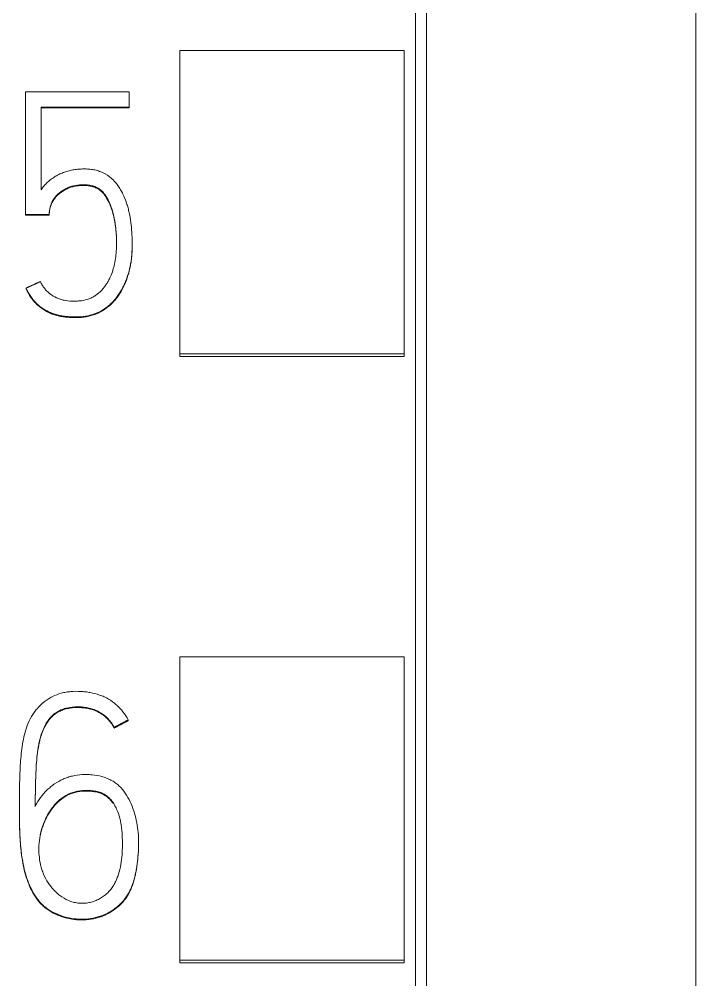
# Model space of a CAD drawing. Header units: millimetres. Extents: x 4137 to 6698, y 1400 to 3585.
# Drawn here: x 6147.92 to 6153.95, y 3321.59 to 3330.15 of the extents above; entities that cross this region are included whole.
import ezdxf

# ---------------------------------------------------------------- set-up
doc = ezdxf.new("R2010")
doc.units = ezdxf.units.MM
doc.layers.add('000-PI-Oprema', color=30, linetype='Continuous', lineweight=5)

msp = doc.modelspace()

# ---------------------------------------------------------------- linework, layer by layer
at = {"layer": '000-PI-Oprema', "color": 0, "linetype": 'ByBlock', "lineweight": 0}
for p, q in [((6151.4477, 3358.1912), (6151.4477, 3249.3761)), ((6149.3477, 3327.1663), (6149.3477, 3329.8687)), ((6151.3477, 3329.8687), (6149.3477, 3329.8687)), ((6151.3477, 3327.1663), (6151.3477, 3329.8687)), ((6147.972, 3329.5008), (6147.972, 3328.4062)), ((6148.8957, 3329.5008), (6147.972, 3329.5008)), ((6148.8957, 3329.3626), (6148.8957, 3329.5008)), ((6148.1107, 3328.6273), (6148.1107, 3329.3626)), ((6148.1107, 3329.3626), (6148.8957, 3329.3626)), ((6148.8957, 3329.3564), (6148.1107, 3329.3564)), ((6148.8957, 3329.3626), (6148.8957, 3329.3564)), ((6147.972, 3328.4062), (6147.972, 3328.4)), ((6147.972, 3328.4062), (6148.1828, 3328.4062)), ((6148.1828, 3328.4), (6147.972, 3328.4)), ((6148.1828, 3328.4062), (6148.1828, 3328.4)), ((6148.9235, 3328.1418), (6148.9235, 3328.148)), ((6147.9776, 3327.7511), (6147.9776, 3327.7449)), ((6149.3477, 3327.1404), (6149.3477, 3327.1663)), ((6151.3477, 3327.1663), (6149.3477, 3327.1663)), ((6151.3477, 3327.1404), (6149.3477, 3327.1404)), ((6151.3477, 3327.1404), (6151.3477, 3327.1663)), ((6149.3477, 3321.7648), (6149.3477, 3324.467)), ((6151.3477, 3324.467), (6149.3477, 3324.467)), ((6151.3477, 3321.7648), (6151.3477, 3324.467)), ((6148.8888, 3323.904), (6148.8888, 3323.8978)), ((6148.7612, 3323.8376), (6148.7612, 3323.8314)), ((6147.9174, 3323.0999), (6147.9174, 3323.0937)), ((6148.9807, 3322.801), (6148.9807, 3322.8072)), ((6151.3477, 3321.7648), (6149.3477, 3321.7648)), ((6149.3477, 3321.7405), (6149.3477, 3321.7648)), ((6151.3477, 3321.7405), (6149.3477, 3321.7405)), ((6151.3477, 3321.7405), (6151.3477, 3321.7648))]:
    msp.add_line(p, q, dxfattribs=at)
for points, knots in [([(6151.5477, 3358.377), (6151.5477, 3355.333), (6151.5477, 3345.7631), (6151.5477, 3331.5931), (6151.5477, 3317.0265), (6151.5477, 3302.8165), (6151.5477, 3288.5224), (6151.5477, 3273.036), (6151.5477, 3260.3964), (6151.5477, 3252.4314), (6151.5477, 3249.0906)], [0, 0, 0, 0, 0.083934, 0.263736, 0.389889, 0.484142, 0.653794, 0.78188, 0.908517, 1, 1, 1, 1]), ([(6153.9477, 3355.3115), (6153.9477, 3353.2884), (6153.9477, 3344.7393), (6153.9477, 3331.5931), (6153.9477, 3317.0265), (6153.9477, 3302.8165), (6153.9477, 3288.5224), (6153.9477, 3273.036), (6153.9477, 3260.2777), (6153.9477, 3251.3962), (6153.9477, 3247.1387), (6153.9477, 3246.3409)], [0, 0, 0, 0, 0.055935, 0.236292, 0.362833, 0.457376, 0.627551, 0.756032, 0.883059, 0.978086, 1, 1, 1, 1]), ([(6147.9776, 3327.7511), (6147.9898, 3327.7247), (6148.0035, 3327.6992), (6148.0275, 3327.6634), (6148.0362, 3327.6518), (6148.055, 3327.6297), (6148.0653, 3327.6191), (6148.0867, 3327.5994), (6148.098, 3327.5903), (6148.1212, 3327.5732), (6148.1332, 3327.5652), (6148.158, 3327.5502), (6148.1708, 3327.5434), (6148.1974, 3327.5312), (6148.2111, 3327.5259), (6148.2387, 3327.5166), (6148.2527, 3327.5126), (6148.281, 3327.5057), (6148.2953, 3327.5029), (6148.3243, 3327.499), (6148.339, 3327.4977), (6148.3609, 3327.4964), (6148.3682, 3327.496), (6148.3828, 3327.4953), (6148.3901, 3327.4949), (6148.412, 3327.4941), (6148.4266, 3327.4938), (6148.4558, 3327.4946), (6148.4704, 3327.4956), (6148.4995, 3327.499), (6148.5142, 3327.5014), (6148.5431, 3327.5077), (6148.5573, 3327.5115), (6148.599, 3327.525), (6148.6258, 3327.5367), (6148.6644, 3327.5586), (6148.6769, 3327.5665), (6148.7008, 3327.5835), (6148.7122, 3327.5926), (6148.7341, 3327.6119), (6148.7446, 3327.6221), (6148.7646, 3327.6436), (6148.7742, 3327.655), (6148.8012, 3327.6897), (6148.817, 3327.7142), (6148.8381, 3327.7525), (6148.8447, 3327.7655), (6148.857, 3327.792), (6148.8628, 3327.8056), (6148.8789, 3327.8465), (6148.8879, 3327.8742), (6148.9027, 3327.9304), (6148.9085, 3327.9588), (6148.915, 3328.0019), (6148.9168, 3328.0163), (6148.9197, 3328.0454), (6148.9208, 3328.06), (6148.9232, 3328.1039), (6148.9237, 3328.1331), (6148.9232, 3328.1913), (6148.921, 3328.2494), (6148.9153, 3328.3072), (6148.9076, 3328.3649), (6148.9028, 3328.3936), (6148.8935, 3328.4366), (6148.89, 3328.4509), (6148.8824, 3328.4792), (6148.8782, 3328.4933), (6148.8644, 3328.535), (6148.8536, 3328.5622), (6148.8342, 3328.6019), (6148.8272, 3328.6149), (6148.8123, 3328.64), (6148.8043, 3328.6522), (6148.7787, 3328.6876), (6148.7595, 3328.7095), (6148.7148, 3328.7487), (6148.6904, 3328.765), (6148.6507, 3328.7845), (6148.6368, 3328.7901), (6148.6087, 3328.7993), (6148.5944, 3328.8028), (6148.5655, 3328.8082), (6148.5509, 3328.8101), (6148.5213, 3328.8123), (6148.5065, 3328.8127), (6148.4772, 3328.8123), (6148.4625, 3328.8115), (6148.4334, 3328.8092), (6148.4189, 3328.8075), (6148.3899, 3328.803), (6148.3755, 3328.8001), (6148.3468, 3328.793), (6148.3325, 3328.7887), (6148.3047, 3328.7791), (6148.291, 3328.7737), (6148.2645, 3328.7613), (6148.2516, 3328.7543), (6148.2264, 3328.739), (6148.2141, 3328.7307), (6148.1905, 3328.7129), (6148.1793, 3328.7035), (6148.1579, 3328.6835), (6148.1477, 3328.673), (6148.1283, 3328.6511), (6148.1192, 3328.6395), (6148.1107, 3328.6273)], [0, 0, 0, 0, 0.03125, 0.03125, 0.046875, 0.046875, 0.0625, 0.0625, 0.078125, 0.078125, 0.09375, 0.09375, 0.109375, 0.109375, 0.125, 0.125, 0.140625, 0.140625, 0.15625, 0.15625, 0.171875, 0.171875, 0.179688, 0.179688, 0.1875, 0.1875, 0.203125, 0.203125, 0.21875, 0.21875, 0.234375, 0.234375, 0.25, 0.25, 0.28125, 0.28125, 0.296875, 0.296875, 0.3125, 0.3125, 0.328125, 0.328125, 0.34375, 0.34375, 0.375, 0.375, 0.390625, 0.390625, 0.40625, 0.40625, 0.4375, 0.4375, 0.46875, 0.46875, 0.484375, 0.484375, 0.5, 0.5, 0.53125, 0.53125, 0.5625, 0.59375, 0.59375, 0.625, 0.625, 0.640625, 0.640625, 0.65625, 0.65625, 0.6875, 0.6875, 0.703125, 0.703125, 0.71875, 0.71875, 0.75, 0.75, 0.78125, 0.78125, 0.796875, 0.796875, 0.8125, 0.8125, 0.828125, 0.828125, 0.84375, 0.84375, 0.859375, 0.859375, 0.875, 0.875, 0.890625, 0.890625, 0.90625, 0.90625, 0.921875, 0.921875, 0.9375, 0.9375, 0.953125, 0.953125, 0.96875, 0.96875, 0.984375, 0.984375, 1, 1, 1, 1]), ([(6148.1828, 3328.4062), (6148.1838, 3328.4293), (6148.1867, 3328.4521), (6148.1956, 3328.4855), (6148.1994, 3328.4966), (6148.2085, 3328.5177), (6148.2139, 3328.5279), (6148.2261, 3328.5473), (6148.233, 3328.5566), (6148.248, 3328.5743), (6148.256, 3328.5825), (6148.273, 3328.5981), (6148.282, 3328.6053), (6148.3009, 3328.6189), (6148.3106, 3328.6252), (6148.3307, 3328.6364), (6148.341, 3328.6415), (6148.3622, 3328.6505), (6148.3732, 3328.6544), (6148.4065, 3328.6643), (6148.4292, 3328.6684), (6148.4636, 3328.6714), (6148.4753, 3328.6718), (6148.4985, 3328.6717), (6148.51, 3328.6711), (6148.5329, 3328.6689), (6148.5443, 3328.6672), (6148.5612, 3328.6636), (6148.5669, 3328.6623), (6148.578, 3328.6591), (6148.5836, 3328.6573), (6148.5999, 3328.6512), (6148.6103, 3328.6463), (6148.6301, 3328.6343), (6148.6395, 3328.6273), (6148.6567, 3328.6118), (6148.6646, 3328.6033), (6148.6793, 3328.5854), (6148.686, 3328.5759), (6148.7046, 3328.5466), (6148.7148, 3328.5261), (6148.7326, 3328.4836), (6148.7403, 3328.4617), (6148.7601, 3328.3957), (6148.769, 3328.3509), (6148.7775, 3328.2829), (6148.7796, 3328.2601), (6148.7825, 3328.2142), (6148.7834, 3328.1912), (6148.7844, 3328.1224), (6148.7826, 3328.0768), (6148.7741, 3328.009), (6148.7704, 3327.9864), (6148.7629, 3327.9528), (6148.7602, 3327.9416), (6148.754, 3327.9193), (6148.7505, 3327.9082), (6148.7393, 3327.8754), (6148.7306, 3327.8541), (6148.7151, 3327.8231), (6148.7096, 3327.8129), (6148.6976, 3327.793), (6148.6913, 3327.7832), (6148.6711, 3327.7551), (6148.6563, 3327.7376), (6148.6315, 3327.7136), (6148.6229, 3327.7059), (6148.6046, 3327.6914), (6148.595, 3327.6847), (6148.5754, 3327.6725), (6148.5652, 3327.667), (6148.5442, 3327.6574), (6148.5332, 3327.6533), (6148.4996, 3327.6432), (6148.4768, 3327.6392), (6148.4422, 3327.6359), (6148.4307, 3327.6353), (6148.4075, 3327.6346), (6148.3958, 3327.6346), (6148.361, 3327.6358), (6148.338, 3327.6382), (6148.3042, 3327.6452), (6148.2931, 3327.6481), (6148.2709, 3327.6552), (6148.2599, 3327.6594), (6148.2281, 3327.6739), (6148.2083, 3327.6858), (6148.1806, 3327.7072), (6148.1718, 3327.715), (6148.1554, 3327.7314), (6148.1402, 3327.7488), (6148.1273, 3327.768), (6148.1154, 3327.7881), (6148.11, 3327.7985), (6148.1052, 3327.8091)], [0, 0, 0, 0, 0.03125, 0.03125, 0.046875, 0.046875, 0.0625, 0.0625, 0.078125, 0.078125, 0.09375, 0.09375, 0.109375, 0.109375, 0.125, 0.125, 0.140625, 0.140625, 0.15625, 0.15625, 0.1875, 0.1875, 0.203125, 0.203125, 0.21875, 0.21875, 0.234375, 0.234375, 0.242187, 0.242187, 0.25, 0.25, 0.265625, 0.265625, 0.28125, 0.28125, 0.296875, 0.296875, 0.3125, 0.3125, 0.34375, 0.34375, 0.375, 0.375, 0.4375, 0.4375, 0.46875, 0.46875, 0.5, 0.5, 0.5625, 0.5625, 0.59375, 0.59375, 0.609375, 0.609375, 0.625, 0.625, 0.65625, 0.65625, 0.671875, 0.671875, 0.6875, 0.6875, 0.71875, 0.71875, 0.734375, 0.734375, 0.75, 0.75, 0.765625, 0.765625, 0.78125, 0.78125, 0.8125, 0.8125, 0.828125, 0.828125, 0.84375, 0.84375, 0.875, 0.875, 0.890625, 0.890625, 0.90625, 0.90625, 0.9375, 0.9375, 0.953125, 0.953125, 0.96875, 0.984375, 0.984375, 1, 1, 1, 1]), ([(6148.7838, 3328.1437), (6148.7838, 3328.1496), (6148.7838, 3328.1554), (6148.7834, 3328.1841), (6148.7825, 3328.2069), (6148.7797, 3328.2524), (6148.7777, 3328.2751), (6148.7721, 3328.3205), (6148.7685, 3328.3431), (6148.7593, 3328.3884), (6148.7537, 3328.4108), (6148.7438, 3328.444), (6148.7402, 3328.4549), (6148.7325, 3328.4767), (6148.7284, 3328.4875), (6148.715, 3328.5195), (6148.7048, 3328.54), (6148.6864, 3328.5692), (6148.6797, 3328.5786), (6148.665, 3328.5967), (6148.6571, 3328.6052), (6148.64, 3328.6206), (6148.6308, 3328.6277), (6148.6108, 3328.6399), (6148.6003, 3328.6448), (6148.5787, 3328.6529), (6148.5676, 3328.6561), (6148.5448, 3328.661), (6148.5333, 3328.6627), (6148.5104, 3328.6649), (6148.4989, 3328.6655), (6148.4758, 3328.6656), (6148.4643, 3328.6652), (6148.4411, 3328.6633), (6148.4296, 3328.6617), (6148.4069, 3328.6576), (6148.3846, 3328.6523), (6148.363, 3328.6446), (6148.3417, 3328.6357), (6148.3312, 3328.6305), (6148.3009, 3328.6135), (6148.2822, 3328.6002), (6148.2567, 3328.577), (6148.2485, 3328.5686), (6148.2334, 3328.551), (6148.2265, 3328.5417), (6148.2142, 3328.5223), (6148.2088, 3328.5121), (6148.1995, 3328.4907), (6148.1957, 3328.4798), (6148.1897, 3328.4575), (6148.1875, 3328.4462), (6148.1843, 3328.4233), (6148.1833, 3328.4116), (6148.1828, 3328.4)], [0, 0, 0, 0, 0.015899, 0.015899, 0.077406, 0.077406, 0.138912, 0.138912, 0.200418, 0.200418, 0.261925, 0.261925, 0.292678, 0.292678, 0.323431, 0.323431, 0.384937, 0.384937, 0.41569, 0.41569, 0.446443, 0.446443, 0.477197, 0.477197, 0.50795, 0.50795, 0.538703, 0.538703, 0.569456, 0.569456, 0.600209, 0.600209, 0.630962, 0.630962, 0.661715, 0.661715, 0.692469, 0.723222, 0.723222, 0.753975, 0.753975, 0.815481, 0.815481, 0.846234, 0.846234, 0.876987, 0.876987, 0.907741, 0.907741, 0.938494, 0.938494, 0.969247, 0.969247, 1, 1, 1, 1]), ([(6148.9235, 3328.1418), (6148.9235, 3328.1204), (6148.9231, 3328.099), (6148.9208, 3328.0488), (6148.9183, 3328.02), (6148.9123, 3327.9769), (6148.9099, 3327.9625), (6148.9044, 3327.9337), (6148.9012, 3327.9193), (6148.8905, 3327.8766), (6148.8818, 3327.8487), (6148.8611, 3327.7941), (6148.8492, 3327.7674), (6148.8215, 3327.7153), (6148.8059, 3327.6906), (6148.7797, 3327.6556), (6148.7705, 3327.6443), (6148.7509, 3327.6224), (6148.7405, 3327.6119), (6148.7079, 3327.582), (6148.6844, 3327.5645), (6148.6466, 3327.5421), (6148.6336, 3327.5352), (6148.6068, 3327.5228), (6148.5931, 3327.5172), (6148.5514, 3327.5029), (6148.5229, 3327.4962), (6148.4791, 3327.4903), (6148.4643, 3327.489), (6148.4349, 3327.4877), (6148.4202, 3327.4877), (6148.3909, 3327.4886), (6148.3762, 3327.4894), (6148.3469, 3327.491), (6148.3323, 3327.492), (6148.3032, 3327.4954), (6148.2886, 3327.4979), (6148.2596, 3327.5045), (6148.2454, 3327.5085), (6148.2173, 3327.5174), (6148.2036, 3327.5225), (6148.1767, 3327.5343), (6148.1636, 3327.5409), (6148.138, 3327.5559), (6148.1255, 3327.5641), (6148.1015, 3327.5814), (6148.09, 3327.5905), (6148.0681, 3327.6101), (6148.0578, 3327.6205), (6148.0384, 3327.6428), (6148.0293, 3327.6547), (6148.0042, 3327.6917), (6147.9902, 3327.7179), (6147.9776, 3327.7449)], [0, 0, 0, 0, 0.044434, 0.044434, 0.104157, 0.104157, 0.134018, 0.134018, 0.16388, 0.16388, 0.223602, 0.223602, 0.283325, 0.283325, 0.343048, 0.343048, 0.37291, 0.37291, 0.402771, 0.402771, 0.462494, 0.462494, 0.492355, 0.492355, 0.522217, 0.522217, 0.58194, 0.58194, 0.611801, 0.611801, 0.641663, 0.641663, 0.671524, 0.671524, 0.701386, 0.701386, 0.731247, 0.731247, 0.761108, 0.761108, 0.79097, 0.79097, 0.820831, 0.820831, 0.850693, 0.850693, 0.880554, 0.880554, 0.910416, 0.910416, 0.940277, 0.940277, 1, 1, 1, 1]), ([(6148.8888, 3323.904), (6148.8742, 3323.9291), (6148.8583, 3323.9531), (6148.8317, 3323.9871), (6148.8224, 3323.9981), (6148.8028, 3324.0193), (6148.7924, 3324.0296), (6148.76, 3324.0586), (6148.7368, 3324.0756), (6148.6994, 3324.0973), (6148.6866, 3324.1039), (6148.66, 3324.1159), (6148.6465, 3324.1212), (6148.6056, 3324.1355), (6148.5778, 3324.1426), (6148.5353, 3324.1505), (6148.521, 3324.1526), (6148.4922, 3324.156), (6148.4777, 3324.1572), (6148.4343, 3324.1594), (6148.4055, 3324.1592), (6148.3626, 3324.1555), (6148.3483, 3324.1537), (6148.3198, 3324.1489), (6148.3055, 3324.1458), (6148.2633, 3324.1345), (6148.2364, 3324.1242), (6148.1979, 3324.1045), (6148.1854, 3324.0973), (6148.1609, 3324.0815), (6148.1491, 3324.073), (6148.1151, 3324.046), (6148.0943, 3324.0261), (6148.0659, 3323.9932), (6148.0568, 3323.9817), (6148.0401, 3323.9581), (6148.0324, 3323.9459), (6148.0108, 3323.9086), (6147.9987, 3323.8824), (6147.9782, 3323.8281), (6147.9699, 3323.8006), (6147.9562, 3323.745), (6147.9508, 3323.717), (6147.9417, 3323.6607), (6147.9381, 3323.6323), (6147.9288, 3323.547), (6147.9251, 3323.4897), (6147.9204, 3323.3751), (6147.9194, 3323.3177), (6147.9172, 3323.1456), (6147.916, 3323.0308), (6147.9217, 3322.8879), (6147.9232, 3322.8593), (6147.9271, 3322.8023), (6147.9295, 3322.7738), (6147.9387, 3322.6886), (6147.9475, 3322.6319), (6147.9645, 3322.5616), (6147.9682, 3322.5476), (6147.9761, 3322.5197), (6147.9804, 3322.506), (6147.9943, 3322.465), (6148.0047, 3322.4382), (6148.023, 3322.399), (6148.0294, 3322.3861), (6148.0434, 3322.3607), (6148.0509, 3322.3481), (6148.0748, 3322.3117), (6148.0926, 3322.289), (6148.1228, 3322.2579), (6148.1335, 3322.2481), (6148.1561, 3322.2295), (6148.1679, 3322.2209), (6148.2042, 3322.197), (6148.2298, 3322.1836), (6148.27, 3322.1666), (6148.2838, 3322.1615), (6148.3114, 3322.1524), (6148.3253, 3322.1485), (6148.3674, 3322.1382), (6148.3958, 3322.1334), (6148.4392, 3322.1294), (6148.4538, 3322.1287), (6148.483, 3322.1283), (6148.4975, 3322.1287), (6148.5407, 3322.1317), (6148.5691, 3322.136), (6148.6112, 3322.1463), (6148.6251, 3322.1504), (6148.6527, 3322.1598), (6148.6664, 3322.1652), (6148.7061, 3322.183), (6148.7313, 3322.197), (6148.7671, 3322.2214), (6148.7787, 3322.2301), (6148.8013, 3322.2487), (6148.8121, 3322.2586), (6148.8427, 3322.2893), (6148.8608, 3322.3116), (6148.8844, 3322.348), (6148.8916, 3322.3606), (6148.905, 3322.3866), (6148.9111, 3322.3998), (6148.9276, 3322.4399), (6148.9364, 3322.4673), (6148.9473, 3322.5092), (6148.9506, 3322.5233), (6148.9565, 3322.5517), (6148.9591, 3322.566), (6148.9662, 3322.6089), (6148.9698, 3322.6375), (6148.9788, 3322.7233), (6148.9819, 3322.7806), (6148.9795, 3322.8665), (6148.9775, 3322.8951), (6148.9709, 3322.9524), (6148.9663, 3322.9811), (6148.954, 3323.0383), (6148.9465, 3323.0665), (6148.9285, 3323.1219), (6148.9179, 3323.1491), (6148.8928, 3323.2021), (6148.8785, 3323.2274), (6148.8456, 3323.2749), (6148.827, 3323.2972), (6148.7945, 3323.3273), (6148.783, 3323.3366), (6148.7592, 3323.3535), (6148.7467, 3323.361), (6148.7208, 3323.3746), (6148.7073, 3323.3806), (6148.6798, 3323.3912), (6148.6658, 3323.3957), (6148.6236, 3323.4071), (6148.5948, 3323.412), (6148.5509, 3323.4162), (6148.5361, 3323.417), (6148.5068, 3323.4175), (6148.4922, 3323.4173), (6148.4484, 3323.4149), (6148.4194, 3323.411), (6148.3763, 3323.401), (6148.3621, 3323.397), (6148.3345, 3323.3877), (6148.321, 3323.3824), (6148.2813, 3323.3646), (6148.2561, 3323.3503), (6148.2197, 3323.3255), (6148.2079, 3323.3167), (6148.1852, 3323.2983), (6148.1743, 3323.2886), (6148.1428, 3323.2583), (6148.1235, 3323.2363), (6148.0885, 3323.189), (6148.0731, 3323.1641), (6148.0594, 3323.138)], [0, 0, 0, 0, 0.015625, 0.015625, 0.023437, 0.023437, 0.03125, 0.03125, 0.046875, 0.046875, 0.054687, 0.054687, 0.0625, 0.0625, 0.078125, 0.078125, 0.085937, 0.085937, 0.09375, 0.09375, 0.109375, 0.109375, 0.117187, 0.117187, 0.125, 0.125, 0.140625, 0.140625, 0.148437, 0.148437, 0.15625, 0.15625, 0.171875, 0.171875, 0.179687, 0.179687, 0.1875, 0.1875, 0.203125, 0.203125, 0.21875, 0.21875, 0.234375, 0.234375, 0.25, 0.25, 0.28125, 0.28125, 0.3125, 0.3125, 0.375, 0.375, 0.390625, 0.390625, 0.40625, 0.40625, 0.4375, 0.4375, 0.445313, 0.445313, 0.453125, 0.453125, 0.46875, 0.46875, 0.476563, 0.476563, 0.484375, 0.484375, 0.5, 0.5, 0.507813, 0.507813, 0.515625, 0.515625, 0.53125, 0.53125, 0.539063, 0.539063, 0.546875, 0.546875, 0.5625, 0.5625, 0.570313, 0.570313, 0.578125, 0.578125, 0.59375, 0.59375, 0.601563, 0.601563, 0.609375, 0.609375, 0.625, 0.625, 0.632813, 0.632813, 0.640625, 0.640625, 0.65625, 0.65625, 0.664063, 0.664063, 0.671875, 0.671875, 0.6875, 0.6875, 0.695313, 0.695313, 0.703125, 0.703125, 0.71875, 0.71875, 0.75, 0.75, 0.765625, 0.765625, 0.78125, 0.78125, 0.796875, 0.796875, 0.8125, 0.8125, 0.828125, 0.828125, 0.84375, 0.84375, 0.851563, 0.851563, 0.859375, 0.859375, 0.867188, 0.867188, 0.875, 0.875, 0.890625, 0.890625, 0.898438, 0.898438, 0.90625, 0.90625, 0.921875, 0.921875, 0.929688, 0.929688, 0.9375, 0.9375, 0.953125, 0.953125, 0.960938, 0.960938, 0.96875, 0.96875, 0.984375, 0.984375, 1, 1, 1, 1]), ([(6148.0594, 3323.138), (6148.0593, 3323.199), (6148.06, 3323.2598), (6148.0622, 3323.351), (6148.0631, 3323.3814), (6148.0653, 3323.4421), (6148.0667, 3323.4725), (6148.0704, 3323.5331), (6148.0728, 3323.5634), (6148.0797, 3323.6238), (6148.0842, 3323.6539), (6148.0932, 3323.6989), (6148.0965, 3323.7138), (6148.104, 3323.7437), (6148.1081, 3323.7587), (6148.1222, 3323.8028), (6148.1336, 3323.8314), (6148.152, 3323.8653), (6148.1558, 3323.8719), (6148.1641, 3323.8851), (6148.1684, 3323.8916), (6148.182, 3323.9105), (6148.1918, 3323.9225), (6148.2079, 3323.9391), (6148.2135, 3323.9445), (6148.2252, 3323.9548), (6148.2313, 3323.9597), (6148.2502, 3323.9734), (6148.2635, 3323.9813), (6148.2844, 3323.9913), (6148.2915, 3323.9943), (6148.306, 3323.9998), (6148.3134, 3324.0022), (6148.3359, 3324.0087), (6148.3511, 3324.0119), (6148.3815, 3324.0168), (6148.3969, 3324.0184), (6148.4278, 3324.0201), (6148.4434, 3324.0203), (6148.4745, 3324.0193), (6148.4899, 3324.0181), (6148.5203, 3324.0139), (6148.5429, 3324.0094), (6148.5652, 3324.0027), (6148.5799, 3323.9978), (6148.5872, 3323.9951), (6148.6089, 3323.9862), (6148.6228, 3323.9794), (6148.6495, 3323.9639), (6148.6623, 3323.9553), (6148.6807, 3323.9408), (6148.6866, 3323.9356), (6148.698, 3323.9251), (6148.7035, 3323.9196), (6148.7192, 3323.9026), (6148.7288, 3323.8906), (6148.7463, 3323.8651), (6148.7543, 3323.8516), (6148.7612, 3323.8376)], [0, 0, 0, 0, 0.125, 0.125, 0.1875, 0.1875, 0.25, 0.25, 0.3125, 0.3125, 0.375, 0.375, 0.40625, 0.40625, 0.4375, 0.4375, 0.5, 0.5, 0.515625, 0.515625, 0.53125, 0.53125, 0.5625, 0.5625, 0.578125, 0.578125, 0.59375, 0.59375, 0.625, 0.625, 0.640625, 0.640625, 0.65625, 0.65625, 0.6875, 0.6875, 0.71875, 0.71875, 0.75, 0.75, 0.78125, 0.78125, 0.8125, 0.828125, 0.828125, 0.84375, 0.84375, 0.875, 0.875, 0.90625, 0.90625, 0.921875, 0.921875, 0.9375, 0.9375, 0.96875, 0.96875, 1, 1, 1, 1]), ([(6148.7612, 3323.8314), (6148.7474, 3323.8593), (6148.7301, 3323.8846), (6148.7039, 3323.913), (6148.6984, 3323.9185), (6148.6871, 3323.9291), (6148.6812, 3323.9341), (6148.6632, 3323.9485), (6148.6505, 3323.9571), (6148.6239, 3323.9726), (6148.6099, 3323.9795), (6148.5813, 3323.9914), (6148.5668, 3323.9963), (6148.537, 3324.0043), (6148.5219, 3324.0074), (6148.4911, 3324.0118), (6148.4757, 3324.013), (6148.4297, 3324.0147), (6148.3991, 3324.0132), (6148.3533, 3324.0062), (6148.338, 3324.003), (6148.3083, 3323.9947), (6148.2939, 3323.9894), (6148.2659, 3323.9764), (6148.2523, 3323.9685), (6148.2272, 3323.9507), (6148.2156, 3323.9407), (6148.194, 3323.9187), (6148.1839, 3323.9068), (6148.1657, 3323.8819), (6148.1575, 3323.869), (6148.1427, 3323.8422), (6148.136, 3323.8284), (6148.1241, 3323.7999), (6148.1188, 3323.7854), (6148.1045, 3323.7417), (6148.0972, 3323.712), (6148.085, 3323.6522), (6148.0803, 3323.6219), (6148.0731, 3323.561), (6148.0707, 3323.5303), (6148.0668, 3323.4691), (6148.0654, 3323.4385), (6148.0632, 3323.3772), (6148.0622, 3323.3465), (6148.06, 3323.2546), (6148.0593, 3323.1932), (6148.0594, 3323.1319)], [0, 0, 0, 0, 0.0625, 0.0625, 0.078125, 0.078125, 0.09375, 0.09375, 0.125, 0.125, 0.15625, 0.15625, 0.1875, 0.1875, 0.21875, 0.21875, 0.25, 0.25, 0.3125, 0.3125, 0.34375, 0.34375, 0.375, 0.375, 0.40625, 0.40625, 0.4375, 0.4375, 0.46875, 0.46875, 0.5, 0.5, 0.53125, 0.53125, 0.5625, 0.5625, 0.625, 0.625, 0.6875, 0.6875, 0.75, 0.75, 0.8125, 0.8125, 0.875, 0.875, 1, 1, 1, 1]), ([(6148.3323, 3323.2318), (6148.3582, 3323.2464), (6148.3855, 3323.2568), (6148.4281, 3323.2675), (6148.4426, 3323.2702), (6148.4719, 3323.2742), (6148.5013, 3323.2766), (6148.5307, 3323.2764), (6148.5601, 3323.2747), (6148.5749, 3323.2731), (6148.6039, 3323.268), (6148.6182, 3323.2646), (6148.6462, 3323.2553), (6148.66, 3323.2495), (6148.6856, 3323.2352), (6148.6974, 3323.2268), (6148.7196, 3323.2076), (6148.7299, 3323.1968), (6148.7483, 3323.174), (6148.7566, 3323.1619), (6148.7716, 3323.1368), (6148.7783, 3323.1237), (6148.7964, 3323.0835), (6148.8056, 3323.0558), (6148.8164, 3323.0135), (6148.8194, 3322.9993), (6148.8247, 3322.9705), (6148.8268, 3322.956), (6148.832, 3322.9124), (6148.8339, 3322.8834), (6148.8362, 3322.8254), (6148.8366, 3322.7964), (6148.8347, 3322.7096), (6148.8295, 3322.6518), (6148.812, 3322.5653), (6148.8046, 3322.5369), (6148.7897, 3322.4956), (6148.7842, 3322.482), (6148.7716, 3322.4554), (6148.7645, 3322.4424), (6148.7414, 3322.4053), (6148.7232, 3322.3826), (6148.6967, 3322.3569), (6148.6913, 3322.3519), (6148.6801, 3322.3423), (6148.6744, 3322.3378), (6148.6569, 3322.3247), (6148.6447, 3322.3167), (6148.6191, 3322.3027), (6148.6058, 3322.2965), (6148.578, 3322.286), (6148.5498, 3322.2777), (6148.5208, 3322.2732), (6148.4915, 3322.2706), (6148.4766, 3322.2703), (6148.4472, 3322.2717), (6148.4327, 3322.2734), (6148.4039, 3322.2788), (6148.3896, 3322.2825), (6148.3475, 3322.2969), (6148.3215, 3322.3104), (6148.2848, 3322.3351), (6148.273, 3322.3441), (6148.2506, 3322.3631), (6148.2294, 3322.3831), (6148.21, 3322.405), (6148.1917, 3322.4278), (6148.183, 3322.4398), (6148.1587, 3322.4766), (6148.145, 3322.5024), (6148.128, 3322.5427), (6148.123, 3322.5565), (6148.114, 3322.5845), (6148.1101, 3322.5987), (6148.1001, 3322.6414), (6148.0958, 3322.6701), (6148.0921, 3322.7135), (6148.0913, 3322.7281), (6148.0908, 3322.7573), (6148.091, 3322.772), (6148.0933, 3322.816), (6148.0968, 3322.8449), (6148.1077, 3322.9019), (6148.1152, 3322.9301), (6148.1294, 3322.9716), (6148.1347, 3322.9854), (6148.1461, 3323.0124), (6148.1523, 3323.0256), (6148.1723, 3323.0643), (6148.1875, 3323.089), (6148.2131, 3323.1243), (6148.2221, 3323.1357), (6148.2413, 3323.158), (6148.2515, 3323.1688), (6148.2833, 3323.1992), (6148.3064, 3323.2172), (6148.3323, 3323.2318)], [0, 0, 0, 0, 0.03125, 0.03125, 0.046875, 0.046875, 0.0625, 0.078125, 0.078125, 0.09375, 0.09375, 0.109375, 0.109375, 0.125, 0.125, 0.140625, 0.140625, 0.15625, 0.15625, 0.171875, 0.171875, 0.1875, 0.1875, 0.21875, 0.21875, 0.234375, 0.234375, 0.25, 0.25, 0.28125, 0.28125, 0.3125, 0.3125, 0.375, 0.375, 0.40625, 0.40625, 0.421875, 0.421875, 0.4375, 0.4375, 0.46875, 0.46875, 0.476563, 0.476563, 0.484375, 0.484375, 0.5, 0.5, 0.515625, 0.515625, 0.53125, 0.546875, 0.546875, 0.5625, 0.5625, 0.578125, 0.578125, 0.59375, 0.59375, 0.625, 0.625, 0.640625, 0.640625, 0.65625, 0.671875, 0.671875, 0.6875, 0.6875, 0.71875, 0.71875, 0.734375, 0.734375, 0.75, 0.75, 0.78125, 0.78125, 0.796875, 0.796875, 0.8125, 0.8125, 0.84375, 0.84375, 0.875, 0.875, 0.890625, 0.890625, 0.90625, 0.90625, 0.9375, 0.9375, 0.953125, 0.953125, 0.96875, 0.96875, 1, 1, 1, 1]), ([(6148.753, 3323.1604), (6148.7483, 3323.1673), (6148.7433, 3323.174), (6148.7288, 3323.1918), (6148.7187, 3323.2023), (6148.7019, 3323.2167), (6148.696, 3323.2212), (6148.684, 3323.2296), (6148.6778, 3323.2334), (6148.6586, 3323.2439), (6148.6451, 3323.2496), (6148.617, 3323.2587), (6148.6027, 3323.2621), (6148.574, 3323.267), (6148.5595, 3323.2686), (6148.5303, 3323.2702), (6148.5155, 3323.2703), (6148.4715, 3323.2686), (6148.4426, 3323.2649), (6148.3999, 3323.2542), (6148.3857, 3323.2498), (6148.3652, 3323.2418), (6148.3585, 3323.2389), (6148.3452, 3323.2326), (6148.3388, 3323.2292), (6148.3323, 3323.2256)], [0, 0, 0, 0, 0.053747, 0.053747, 0.148372, 0.148372, 0.195685, 0.195685, 0.242998, 0.242998, 0.337623, 0.337623, 0.432248, 0.432248, 0.526874, 0.526874, 0.621499, 0.621499, 0.810749, 0.810749, 0.905375, 0.905375, 0.952687, 0.952687, 1, 1, 1, 1]), ([(6148.3323, 3323.2256), (6148.3064, 3323.211), (6148.2834, 3323.1931), (6148.2517, 3323.1628), (6148.2417, 3323.1522), (6148.2224, 3323.1299), (6148.2133, 3323.1183), (6148.1876, 3323.0829), (6148.1723, 3323.0581), (6148.1523, 3323.0193), (6148.1461, 3323.0061), (6148.1346, 3322.9791), (6148.1293, 3322.9654), (6148.1151, 3322.9238), (6148.1077, 3322.8956), (6148.0995, 3322.8528), (6148.0973, 3322.8384), (6148.0938, 3322.8094), (6148.0925, 3322.7948), (6148.0912, 3322.7694), (6148.091, 3322.7587), (6148.091, 3322.7481)], [0, 0, 0, 0, 0.157122, 0.157122, 0.235682, 0.235682, 0.314243, 0.314243, 0.471365, 0.471365, 0.549925, 0.549925, 0.628486, 0.628486, 0.785608, 0.785608, 0.864168, 0.864168, 0.942729, 0.942729, 1, 1, 1, 1]), ([(6148.9807, 3322.8016), (6148.9807, 3322.7554), (6148.9779, 3322.7094), (6148.9703, 3322.635), (6148.9667, 3322.6064), (6148.9598, 3322.5636), (6148.9572, 3322.5494), (6148.9514, 3322.521), (6148.9482, 3322.5067), (6148.9374, 3322.4644), (6148.9286, 3322.4368), (6148.9124, 3322.3966), (6148.9064, 3322.3834), (6148.8933, 3322.3575), (6148.8861, 3322.3447), (6148.8627, 3322.3079), (6148.8447, 3322.2854), (6148.8145, 3322.2546), (6148.8038, 3322.2448), (6148.7816, 3322.2262), (6148.7699, 3322.2173), (6148.734, 3322.1924), (6148.7088, 3322.1782), (6148.6691, 3322.1601), (6148.6555, 3322.1547), (6148.6279, 3322.1451), (6148.614, 3322.1409), (6148.5719, 3322.1303), (6148.5433, 3322.1258), (6148.4998, 3322.1226), (6148.4851, 3322.1221), (6148.456, 3322.1224), (6148.4415, 3322.1231), (6148.3982, 3322.1269), (6148.3696, 3322.1316), (6148.3271, 3322.1418), (6148.313, 3322.1458), (6148.2854, 3322.1547), (6148.2719, 3322.1597), (6148.232, 3322.1763), (6148.2065, 3322.1895), (6148.1761, 3322.2092), (6148.1701, 3322.2133), (6148.1583, 3322.2219), (6148.1525, 3322.2264), (6148.1355, 3322.2402), (6148.1247, 3322.2499), (6148.0944, 3322.2807), (6148.0765, 3322.3033), (6148.0524, 3322.3395), (6148.0449, 3322.352), (6148.0308, 3322.3774), (6148.0242, 3322.3903), (6148.0058, 3322.4295), (6147.9952, 3322.4562), (6147.9767, 3322.5107), (6147.9686, 3322.5384), (6147.9549, 3322.5948), (6147.9492, 3322.6232), (6147.9397, 3322.6799), (6147.9321, 3322.7369), (6147.9273, 3322.794), (6147.9234, 3322.8513), (6147.9218, 3322.8799), (6147.9182, 3322.9702), (6147.9173, 3323.0319), (6147.9173, 3323.0937)], [0, 0, 0, 0, 0.061961, 0.061961, 0.100808, 0.100808, 0.120232, 0.120232, 0.139655, 0.139655, 0.178502, 0.178502, 0.197926, 0.197926, 0.217349, 0.217349, 0.256196, 0.256196, 0.27562, 0.27562, 0.295043, 0.295043, 0.33389, 0.33389, 0.353314, 0.353314, 0.372737, 0.372737, 0.411584, 0.411584, 0.431008, 0.431008, 0.450431, 0.450431, 0.489278, 0.489278, 0.508702, 0.508702, 0.528125, 0.528125, 0.566972, 0.566972, 0.576684, 0.576684, 0.586396, 0.586396, 0.605819, 0.605819, 0.644666, 0.644666, 0.66409, 0.66409, 0.683513, 0.683513, 0.72236, 0.72236, 0.761207, 0.761207, 0.800054, 0.800054, 0.838901, 0.877748, 0.877748, 0.916595, 0.916595, 1, 1, 1, 1])]:
    msp.add_open_spline(points, degree=3, knots=knots, dxfattribs=at)
for points, weights in [([(6148.1052, 3327.8091), (6148.0414, 3327.7801), (6147.9776, 3327.7511)], [0.50000009323, 0.49999990677, 0.50000009323]), ([(6148.7612, 3323.8376), (6148.825, 3323.8708), (6148.8888, 3323.904)], [0.499999980048, 0.500000019952, 0.499999980048]), ([(6148.8888, 3323.8978), (6148.825, 3323.8646), (6148.7612, 3323.8314)], [0.499999952799, 0.500000047201, 0.499999952799])]:
    msp.add_rational_spline(points, weights, degree=2, dxfattribs=at)

doc.saveas('drawing.dxf')
